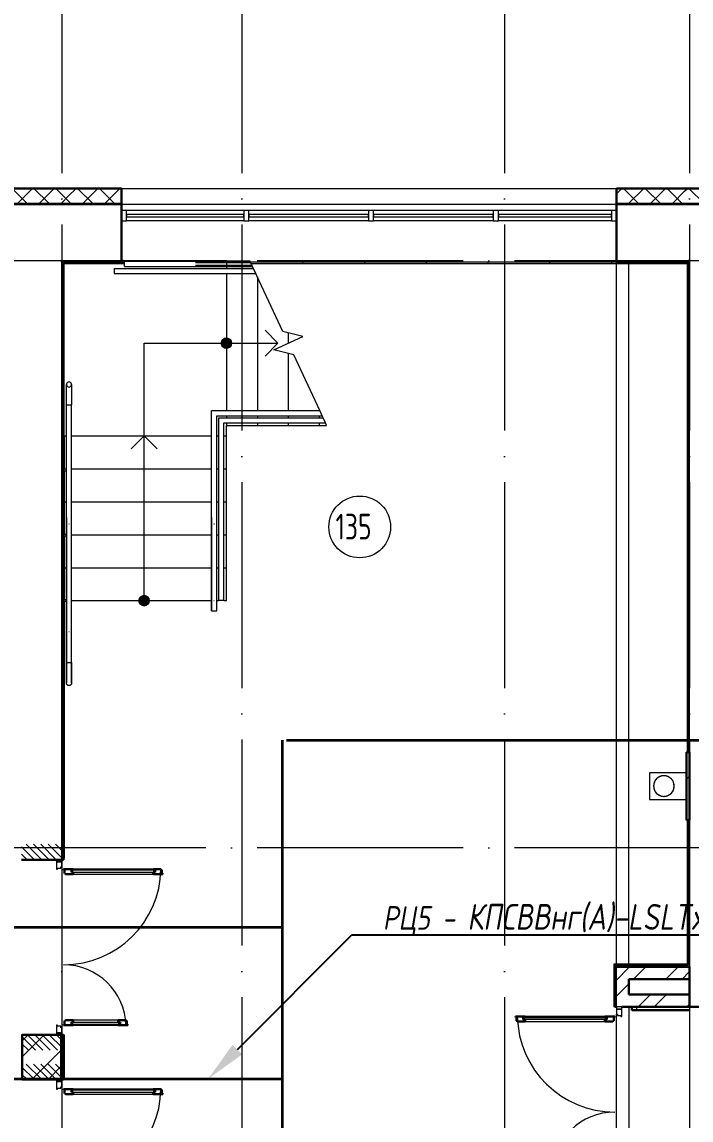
# Model space of a CAD drawing. Header units: millimetres. Extents: x -586848 to 520591, y -385801 to 675781.
# Drawn here: x -21650 to -15148, y -113175 to -102514 of the extents above; entities that cross this region are included whole.
import ezdxf
from ezdxf import colors
from ezdxf.entities.mleader import LeaderData, LeaderLine
from ezdxf.math import Vec2, Vec3

# ---------------------------------------------------------------- set-up
doc = ezdxf.new("R2010")
doc.units = ezdxf.units.MM
for name, pattern in [('ADSK_Линия сетки', [25, 20, -2.5, 0, -2.5]), ('ADSK_Сверху', [450, 300, -150]), ('ADSK_Штриховая_ш2 п1_5', [4.5, 3, -1.5]), ('Сверху', [3.96875, 2.38125, -1.5875])]:
    doc.linetypes.add(name, pattern=pattern)
for name, color, linetype, lineweight in [('E-Безопасность-G', 153, 'Continuous', 35), ('RC-Выноски', 7, 'Continuous', 0), ('Витраж', 7, 'Continuous', 9), ('Двери', 252, 'Continuous', 9), ('Лестницы', 252, 'Continuous', 9), ('Линии', 7, 'Continuous', 9), ('Марки помещений', 252, 'Continuous', 20), ('Ограждение', 252, 'Continuous', 9), ('Оси', 252, 'Continuous', 9), ('Панели витража', 252, 'Continuous', 9), ('Перекрытие', 252, 'Continuous', 18), ('Сантехника', 252, 'Continuous', 9), ('Стены внутренние', 7, 'Continuous', 18), ('Стены наружные', 7, 'Continuous', 18), ('Стены штриховка', 7, 'Continuous', 9), ('Стрелки вверх', 7, 'Continuous', 18)]:
    doc.layers.add(name, color=color, linetype=linetype, lineweight=lineweight)
doc.layers.add('Двери открывание', color=7, linetype='Continuous', lineweight=9, true_color=0xc0c0c0)
doc.layers.add('Узлы', color=7, linetype='Continuous')
doc.styles.add('GOST Common_3', font='', dxfattribs={"height": 3.5})
doc.styles.add('RubezhCAD', font='', dxfattribs={"oblique": 10})
doc.styles.get('GOST Common_3').set_extended_font_data('GOST 2.304 type A')
doc.styles.get('RubezhCAD').set_extended_font_data('GOST type A')
pattern_1 = [(0, (-32119.8, 96), (0, 600), []), (90, (-32119.8, 96), (-600, 4e-14), [])]

# ---------------------------------------------------------------- blocks, each defined once
blk = doc.blocks.new('1 этаж')
at = {"layer": 'Двери', "lineweight": 18, "true_color": 0x636466}
h = blk.add_hatch(dxfattribs=at)
h.set_pattern_fill('FP_2', color=251, angle=-90, style=0, pattern_type=2)
h.set_pattern_definition([(315, (-34900.8, 20316.27), (35.3553, 35.3553), [])])
h.paths.add_polyline_path([(-34836, 19191), (-34706, 19191), (-34706, 19341), (-35096, 19341), (-35096, 19191)])
h.paths.add_polyline_path([(-35096, 21041), (-34706, 21041), (-34706, 21191), (-35096, 21191)])
h = blk.add_hatch(dxfattribs=at)
h.set_pattern_fill('FP_2', color=251, angle=-90, style=0, pattern_type=2)
h.set_pattern_definition([(315, (-34900.8, 18181.27), (35.3553, 35.3553), [])])
h.paths.add_polyline_path([(-34706, 17056), (-34706, 17206), (-35096, 17206), (-35096, 17056)])
h.paths.add_polyline_path([(-35096, 18906), (-34706, 18906), (-34706, 19056), (-35096, 19056)])
at = {"layer": 'Ограждение', "true_color": 0x636466}
h = blk.add_hatch(dxfattribs=at)
h.set_pattern_fill('FP_25', color=251, style=0, pattern_type=2)
h.set_pattern_definition(pattern_1)
h.paths.add_polyline_path([(-28631, 26831), (-28621, 26841), (-32872, 26841), (-32867, 26831), (-29316, 26831)])
h = blk.add_hatch(dxfattribs=at)
h.set_pattern_fill('FP_25', color=251, style=0, pattern_type=2)
h.set_pattern_definition(pattern_1)
h.paths.add_polyline_path([(-28621, 22086), (-28621, 26841), (-28631, 26831), (-28631, 22086)])
h = blk.add_hatch(dxfattribs=at)
h.set_pattern_fill('FP_25', color=251, style=0, pattern_type=2)
h.set_pattern_definition(pattern_1)
h.paths.add_polyline_path([(-34691, 21056), (-34681, 21056), (-34681, 23237), (-34691, 23237), (-34691, 21328)])
h = blk.add_hatch(dxfattribs=at)
h.set_pattern_fill('FP_26', color=251, style=0, pattern_type=2)
h.set_pattern_definition(pattern_1)
h.paths.add_polyline_path([(-28621, 20016), (-28621, 21426), (-28631, 21426), (-28631, 20026)])
h = blk.add_hatch(dxfattribs=at)
h.set_pattern_fill('FP_26', color=251, style=0, pattern_type=2)
h.set_pattern_definition(pattern_1)
h.paths.add_polyline_path([(-28621, 20016), (-28631, 20026), (-29341, 20026), (-29331, 20016), (-29315, 20016)])
h = blk.add_hatch(dxfattribs=at)
h.set_pattern_fill('FP_25', color=251, style=0, pattern_type=2)
h.set_pattern_definition(pattern_1)
h.paths.add_polyline_path([(-29331, 19611), (-29331, 20016), (-29341, 20026), (-29341, 19611)])
h = blk.add_hatch(dxfattribs=at)
h.set_pattern_fill('FP_31', color=251, style=0, pattern_type=2)
h.set_pattern_definition([(0, (-32119.8, -204), (0, 600), []), (90, (-32119.8, -204), (-600, 4e-14), [])])
h.paths.add_polyline_path([(-34681, 18906), (-34681, 19341), (-34691, 19341), (-34691, 18906)])
at = {"layer": 'Стрелки вверх', "true_color": 0x636466}
for points in [[(-33099, 26007), (-33073, 26018), (-33058, 26042), (-33058, 26070), (-33073, 26094), (-33099, 26106), (-33127, 26102), (-33148, 26083), (-33156, 26056), (-33148, 26029), (-33127, 26011)], [(-33906, 23506), (-33879, 23514), (-33860, 23535), (-33856, 23563), (-33868, 23589), (-33892, 23604), (-33920, 23604), (-33944, 23589), (-33955, 23563), (-33951, 23535), (-33933, 23514)]]:
    blk.add_hatch(color=251, dxfattribs=at).paths.add_polyline_path(points)
h = blk.add_hatch(color=251, dxfattribs=at)
edge = h.paths.add_edge_path()
edge.add_arc((-33106, 26056), 50, 0, 360)
h = blk.add_hatch(color=251, dxfattribs=at)
edge = h.paths.add_edge_path()
edge.add_arc((-33906, 23556), 50, 0, 360)
at = {"layer": 'Витраж', "color": 251, "lineweight": 18, "true_color": 0x636466}
for p, q in [((-34076, 27344), (-34126, 27344)), ((-34126, 27344), (-34126, 27244)), ((-34076, 27244), (-34076, 27344)), ((-34126, 27244), (-34076, 27244))]:
    blk.add_line(p, q, dxfattribs=at)
at = {"layer": 'Витраж', "color": 251, "true_color": 0x636466}
for p, q in [((-32938, 27344), (-34076, 27344)), ((-31726, 27344), (-32888, 27344)), ((-30513, 27344), (-31676, 27344)), ((-29366, 27344), (-30463, 27344)), ((-32938, 27244), (-34076, 27244)), ((-31726, 27244), (-32888, 27244)), ((-30513, 27244), (-31676, 27244)), ((-29366, 27244), (-30463, 27244))]:
    blk.add_line(p, q, dxfattribs=at)
at = {"layer": 'Витраж', "color": 251, "lineweight": 18, "true_color": 0x636466, "extrusion": (0, 0, -1)}
for p, q in [((-32888, 27344), (-32938, 27344)), ((-32938, 27344), (-32938, 27244)), ((-32888, 27244), (-32888, 27344)), ((-31676, 27344), (-31726, 27344)), ((-31726, 27344), (-31726, 27244)), ((-31676, 27244), (-31676, 27344)), ((-30463, 27344), (-30513, 27344)), ((-30513, 27344), (-30513, 27244)), ((-30463, 27244), (-30463, 27344)), ((-29316, 27344), (-29366, 27344)), ((-29366, 27344), (-29366, 27244)), ((-29316, 27244), (-29316, 27344)), ((-32938, 27244), (-32888, 27244)), ((-31726, 27244), (-31676, 27244)), ((-30513, 27244), (-30463, 27244)), ((-29366, 27244), (-29316, 27244))]:
    blk.add_line(p, q, dxfattribs=at)
at = {"layer": 'Двери', "color": 251, "linetype": 'ADSK_Штриховая_ш2 п1_5', "true_color": 0x636466}
for p, q in [((-34706, 21041), (-34706, 21191)), ((-35096, 21041), (-34706, 21041)), ((-34706, 19341), (-35096, 19341)), ((-34706, 19191), (-34706, 19341)), ((-34706, 18906), (-34706, 19056)), ((-35096, 18906), (-34706, 18906))]:
    blk.add_line(p, q, dxfattribs=at)
at = {"layer": 'Двери', "color": 251, "true_color": 0x636466}
for p, q in [((-34706, 21041), (-34756, 21041)), ((-34756, 21041), (-34756, 21021)), ((-34756, 21021), (-34706, 21021)), ((-34706, 21021), (-34756, 21021)), ((-34756, 21021), (-34756, 20949)), ((-34706, 21021), (-34706, 21041)), ((-34706, 20972), (-34706, 21021)), ((-34756, 20949), (-34748, 20949)), ((-34748, 20949), (-34748, 20958)), ((-34748, 20958), (-34714, 20958)), ((-34714, 20958), (-34714, 20972)), ((-34714, 20972), (-34706, 20972)), ((-34612, 20940), (-34612, 20919)), ((-33800, 20940), (-34612, 20940)), ((-34612, 20919), (-33800, 20919)), ((-33818, 20949), (-34594, 20949)), ((-34594, 20899), (-33818, 20899)), ((-33800, 20919), (-33800, 20940)), ((-30222, 19510), (-29410, 19510)), ((-30222, 19489), (-30222, 19510)), ((-29428, 19519), (-30204, 19519)), ((-29410, 19510), (-29410, 19489)), ((-29266, 19611), (-29316, 19611)), ((-29316, 19611), (-29316, 19591)), ((-29316, 19591), (-29266, 19591)), ((-29266, 19591), (-29316, 19591)), ((-29316, 19591), (-29316, 19542)), ((-29316, 19542), (-29308, 19542)), ((-29308, 19542), (-29308, 19528)), ((-29308, 19528), (-29274, 19528)), ((-29274, 19528), (-29274, 19519)), ((-29274, 19519), (-29266, 19519)), ((-29266, 19591), (-29266, 19611)), ((-29266, 19519), (-29266, 19591)), ((-34748, 19433), (-34756, 19433)), ((-34756, 19433), (-34756, 19361)), ((-34748, 19424), (-34748, 19433)), ((-34714, 19424), (-34748, 19424)), ((-34714, 19410), (-34714, 19424)), ((-34706, 19410), (-34714, 19410)), ((-34706, 19361), (-34706, 19410)), ((-34612, 19463), (-34140, 19463)), ((-34612, 19442), (-34612, 19463)), ((-34140, 19442), (-34612, 19442)), ((-34158, 19483), (-34594, 19483)), ((-34594, 19433), (-34158, 19433)), ((-34140, 19463), (-34140, 19442)), ((-29410, 19489), (-30222, 19489)), ((-30204, 19469), (-29428, 19469)), ((-34706, 19361), (-34756, 19361)), ((-34756, 19361), (-34756, 19341)), ((-34756, 19361), (-34706, 19361)), ((-34756, 19341), (-34706, 19341)), ((-34706, 19341), (-34706, 19361)), ((-34706, 18906), (-34756, 18906)), ((-34756, 18906), (-34756, 18886)), ((-34756, 18886), (-34706, 18886)), ((-34706, 18886), (-34756, 18886)), ((-34756, 18886), (-34756, 18814)), ((-34706, 18886), (-34706, 18906)), ((-34706, 18837), (-34706, 18886)), ((-34756, 18814), (-34748, 18814)), ((-34748, 18814), (-34748, 18823)), ((-34748, 18823), (-34714, 18823)), ((-34714, 18823), (-34714, 18837)), ((-34714, 18837), (-34706, 18837)), ((-34612, 18805), (-34612, 18784)), ((-33800, 18805), (-34612, 18805)), ((-34612, 18784), (-33800, 18784)), ((-33818, 18814), (-34594, 18814)), ((-34594, 18764), (-33818, 18764)), ((-33800, 18784), (-33800, 18805))]:
    blk.add_line(p, q, dxfattribs=at)
at = {"layer": 'Двери', "color": 251, "lineweight": 30, "true_color": 0x636466}
for p, q in [((-34594, 20949), (-34688, 20949)), ((-34688, 20949), (-34688, 20941)), ((-34688, 20941), (-34679, 20941)), ((-34679, 20941), (-34679, 20907)), ((-34679, 20907), (-34670, 20907)), ((-34670, 20907), (-34670, 20899)), ((-34670, 20899), (-34594, 20899)), ((-34612, 20940), (-34594, 20940)), ((-34612, 20919), (-34612, 20940)), ((-34594, 20919), (-34612, 20919)), ((-34594, 20940), (-34594, 20949)), ((-34594, 20899), (-34594, 20919)), ((-33742, 20949), (-33818, 20949)), ((-33818, 20940), (-33818, 20949)), ((-33800, 20940), (-33818, 20940)), ((-33818, 20919), (-33800, 20919)), ((-33818, 20899), (-33818, 20919)), ((-33818, 20899), (-33724, 20899)), ((-33800, 20919), (-33800, 20940)), ((-33742, 20941), (-33742, 20949)), ((-33733, 20941), (-33742, 20941)), ((-33733, 20907), (-33733, 20941)), ((-33724, 20907), (-33733, 20907)), ((-33724, 20899), (-33724, 20907)), ((-30204, 19519), (-30298, 19519)), ((-30298, 19519), (-30298, 19511)), ((-30298, 19511), (-30289, 19511)), ((-30289, 19511), (-30289, 19477)), ((-30222, 19510), (-30204, 19510)), ((-30222, 19489), (-30222, 19510)), ((-30204, 19510), (-30204, 19519)), ((-29334, 19519), (-29428, 19519)), ((-29428, 19510), (-29428, 19519)), ((-29410, 19510), (-29428, 19510)), ((-29410, 19489), (-29410, 19510)), ((-29343, 19477), (-29343, 19511)), ((-29343, 19511), (-29334, 19511)), ((-29334, 19511), (-29334, 19519)), ((-34679, 19441), (-34688, 19441)), ((-34688, 19441), (-34688, 19433)), ((-34688, 19433), (-34594, 19433)), ((-34679, 19475), (-34679, 19441)), ((-34670, 19475), (-34679, 19475)), ((-34594, 19483), (-34670, 19483)), ((-34670, 19483), (-34670, 19475)), ((-34594, 19463), (-34612, 19463)), ((-34612, 19463), (-34612, 19442)), ((-34612, 19442), (-34594, 19442)), ((-34594, 19483), (-34594, 19463)), ((-34594, 19442), (-34594, 19433)), ((-34082, 19483), (-34158, 19483)), ((-34158, 19483), (-34158, 19463)), ((-34158, 19463), (-34140, 19463)), ((-34158, 19442), (-34158, 19433)), ((-34140, 19442), (-34158, 19442)), ((-34158, 19433), (-34064, 19433)), ((-34140, 19463), (-34140, 19442)), ((-34082, 19475), (-34082, 19483)), ((-34073, 19475), (-34082, 19475)), ((-34073, 19441), (-34073, 19475)), ((-34064, 19441), (-34073, 19441)), ((-34064, 19433), (-34064, 19441)), ((-30289, 19477), (-30280, 19477)), ((-30280, 19477), (-30280, 19469)), ((-30280, 19469), (-30204, 19469)), ((-30204, 19489), (-30222, 19489)), ((-30204, 19469), (-30204, 19489)), ((-29428, 19489), (-29410, 19489)), ((-29428, 19469), (-29428, 19489)), ((-29428, 19469), (-29352, 19469)), ((-29352, 19469), (-29352, 19477)), ((-29352, 19477), (-29343, 19477)), ((-34594, 18814), (-34688, 18814)), ((-34688, 18814), (-34688, 18806)), ((-34688, 18806), (-34679, 18806)), ((-34679, 18806), (-34679, 18772)), ((-34679, 18772), (-34670, 18772)), ((-34670, 18772), (-34670, 18764)), ((-34670, 18764), (-34594, 18764)), ((-34612, 18805), (-34594, 18805)), ((-34612, 18784), (-34612, 18805)), ((-34594, 18784), (-34612, 18784)), ((-34594, 18805), (-34594, 18814)), ((-34594, 18764), (-34594, 18784)), ((-33742, 18814), (-33818, 18814)), ((-33818, 18805), (-33818, 18814)), ((-33800, 18805), (-33818, 18805)), ((-33818, 18784), (-33800, 18784)), ((-33818, 18764), (-33818, 18784)), ((-33818, 18764), (-33724, 18764)), ((-33800, 18784), (-33800, 18805)), ((-33742, 18806), (-33742, 18814)), ((-33733, 18806), (-33742, 18806)), ((-33733, 18772), (-33733, 18806)), ((-33724, 18772), (-33733, 18772)), ((-33724, 18764), (-33724, 18772))]:
    blk.add_line(p, q, dxfattribs=at)
at = {"layer": 'Двери открывание', "color": 251, "true_color": 0x636466}
for centre, radius, start, end in [((-34688, 20967), 946, 270, 358.9097), ((-34688, 19415), 606, 1.7021, 90), ((-29334, 19537), 946, 181.0903, 270), ((-34688, 18832), 946, 270, 358.9097), ((-29334, 17985), 606, 90, 178.2979)]:
    blk.add_arc(centre, radius, start, end, dxfattribs=at)
at = {"layer": 'Лестницы', "color": 251, "true_color": 0x636466}
for p, q in [((-33106, 26856), (-34106, 26856)), ((-33106, 26856), (-33106, 26781)), ((-33106, 26856), (-32879, 26856)), ((-33106, 26856), (-33106, 26781)), ((-32559, 26170), (-32879, 26856)), ((-33106, 26731), (-33106, 25401)), ((-33106, 26731), (-33106, 25401)), ((-32806, 26700), (-32806, 25401)), ((-32806, 26700), (-32806, 25401)), ((-32647, 25990), (-32364, 26122)), ((-32364, 26122), (-32559, 26170)), ((-32506, 26157), (-32506, 26056)), ((-32506, 26157), (-32506, 26056)), ((-32453, 25943), (-32647, 25990)), ((-32506, 25956), (-32506, 25401)), ((-32506, 25956), (-32506, 25401)), ((-32200, 25401), (-32453, 25943)), ((-32206, 25413), (-32206, 25401)), ((-32206, 25413), (-32206, 25401)), ((-33106, 25351), (-33106, 25331)), ((-33106, 25351), (-33106, 25331)), ((-33106, 25281), (-33106, 25256)), ((-33106, 25281), (-33106, 25256)), ((-32806, 25351), (-32806, 25331)), ((-32806, 25351), (-32806, 25331)), ((-32806, 25281), (-32806, 25256)), ((-32806, 25281), (-32806, 25256)), ((-32506, 25351), (-32506, 25331)), ((-32506, 25351), (-32506, 25331)), ((-32506, 25281), (-32506, 25256)), ((-32506, 25281), (-32506, 25256)), ((-32206, 25351), (-32206, 25331)), ((-32206, 25351), (-32206, 25331)), ((-32206, 25281), (-32206, 25256)), ((-32206, 25281), (-32206, 25256)), ((-32168, 25331), (-32177, 25351)), ((-32133, 25256), (-32144, 25281)), ((-33106, 25156), (-33106, 25256)), ((-33106, 25256), (-32806, 25256)), ((-32806, 25256), (-32506, 25256)), ((-32506, 25256), (-32206, 25256)), ((-32206, 25256), (-32133, 25256)), ((-34691, 25156), (-34661, 25156)), ((-34611, 25156), (-33251, 25156)), ((-33201, 25156), (-33181, 25156)), ((-33131, 25156), (-33106, 25156)), ((-33106, 24836), (-33106, 25156)), ((-34681, 24836), (-34661, 24836)), ((-34681, 24836), (-34661, 24836)), ((-34611, 24836), (-33251, 24836)), ((-34611, 24836), (-33251, 24836)), ((-33201, 24836), (-33181, 24836)), ((-33201, 24836), (-33181, 24836)), ((-33131, 24836), (-33106, 24836)), ((-33131, 24836), (-33106, 24836)), ((-33106, 24516), (-33106, 24836)), ((-34681, 24516), (-34661, 24516)), ((-34681, 24516), (-34661, 24516)), ((-34611, 24516), (-33251, 24516)), ((-34611, 24516), (-33251, 24516)), ((-33201, 24516), (-33181, 24516)), ((-33201, 24516), (-33181, 24516)), ((-33131, 24516), (-33106, 24516)), ((-33131, 24516), (-33106, 24516)), ((-33106, 24196), (-33106, 24516)), ((-34611, 24196), (-33251, 24196)), ((-34611, 24196), (-33251, 24196)), ((-33201, 24196), (-33181, 24196)), ((-33201, 24196), (-33181, 24196)), ((-33131, 24196), (-33106, 24196)), ((-33131, 24196), (-33106, 24196)), ((-33106, 23876), (-33106, 24196)), ((-34681, 23876), (-34661, 23876)), ((-34681, 23876), (-34661, 23876)), ((-34611, 23876), (-33251, 23876)), ((-34611, 23876), (-33251, 23876)), ((-33201, 23876), (-33181, 23876)), ((-33201, 23876), (-33181, 23876)), ((-33131, 23876), (-33106, 23876)), ((-33131, 23876), (-33106, 23876)), ((-33106, 23556), (-33106, 23876)), ((-34611, 23556), (-33251, 23556)), ((-34611, 23556), (-33251, 23556)), ((-33201, 23556), (-33181, 23556)), ((-33201, 23556), (-33181, 23556)), ((-33131, 23556), (-33106, 23556)), ((-33131, 23556), (-33106, 23556))]:
    blk.add_line(p, q, dxfattribs=at)
at = {"layer": 'Линии', "color": 251, "linetype": 'ADSK_Сверху', "ltscale": 100, "true_color": 0x636466}
for p, q in [((-29316, 20001), (-29316, 26856)), ((-29196, 20001), (-29196, 26856))]:
    blk.add_line(p, q, dxfattribs=at)
at = {"layer": 'Марки помещений', "color": 251, "true_color": 0x636466}
blk.add_circle((-31811, 24272), 300, dxfattribs=at)
at = {"layer": 'Ограждение', "color": 251, "true_color": 0x636466}
for p, q in [((-34681, 26831), (-34106, 26831)), ((-34197, 26781), (-34197, 26731)), ((-34197, 26781), (-33406, 26781)), ((-34106, 26841), (-34106, 26831)), ((-34097, 26851), (-33406, 26851)), ((-34097, 26801), (-34097, 26851)), ((-34097, 26801), (-33406, 26801)), ((-33406, 26851), (-32877, 26851)), ((-33406, 26839), (-32871, 26839)), ((-33406, 26814), (-32859, 26814)), ((-33406, 26801), (-32853, 26801)), ((-33406, 26781), (-32844, 26781)), ((-32867, 26831), (-28631, 26831)), ((-32821, 26731), (-32844, 26781)), ((-28631, 26831), (-28621, 26841)), ((-28631, 26831), (-28631, 22086)), ((-34197, 26731), (-33406, 26731)), ((-33406, 26731), (-32821, 26731)), ((-34661, 25456), (-34611, 25456)), ((-34661, 24836), (-34661, 25456)), ((-34611, 24836), (-34611, 25456)), ((-33251, 25401), (-32200, 25401)), ((-33251, 24836), (-33251, 25401)), ((-32177, 25351), (-32200, 25401)), ((-33201, 25351), (-32177, 25351)), ((-33201, 24836), (-33201, 25351)), ((-33181, 25331), (-32168, 25331)), ((-33181, 24836), (-33181, 25331)), ((-33131, 25281), (-32144, 25281)), ((-33131, 24836), (-33131, 25281)), ((-32144, 25281), (-32168, 25331)), ((-32144, 25281), (-32168, 25331)), ((-34681, 24836), (-34681, 25156)), ((-34661, 24832), (-34691, 24832)), ((-34691, 24817), (-34661, 24817)), ((-34681, 24832), (-34681, 24836)), ((-34681, 24198), (-34681, 24818)), ((-34661, 23256), (-34661, 24836)), ((-34611, 23256), (-34611, 24836)), ((-33251, 23556), (-33251, 24836)), ((-33201, 23556), (-33201, 24836)), ((-33181, 23556), (-33181, 24836)), ((-33131, 23556), (-33131, 24836)), ((-34661, 24362), (-34661, 23262)), ((-34611, 23262), (-34611, 24362)), ((-33251, 24362), (-33251, 23562)), ((-33201, 23562), (-33201, 24362)), ((-34661, 24199), (-34691, 24199)), ((-34691, 24184), (-34661, 24184)), ((-34681, 23565), (-34681, 24184)), ((-34661, 23565), (-34691, 23565)), ((-34691, 23550), (-34661, 23550)), ((-34681, 23236), (-34681, 23550)), ((-33251, 23557), (-33251, 23456)), ((-33251, 23456), (-33251, 23556)), ((-33251, 23456), (-33201, 23456)), ((-33228, 23456), (-33223, 23456)), ((-33201, 23456), (-33201, 23557)), ((-33201, 23456), (-33201, 23556)), ((-33131, 23556), (-33181, 23556)), ((-34661, 23257), (-34661, 22956)), ((-34661, 22956), (-34661, 23256)), ((-34611, 22956), (-34611, 23257)), ((-34611, 22956), (-34611, 23256)), ((-34681, 23236), (-34691, 23236)), ((-34681, 21056), (-34681, 23237)), ((-34661, 22956), (-34611, 22956)), ((-34638, 22956), (-34633, 22956)), ((-34636, 22956), (-34638, 22956)), ((-34633, 22956), (-34636, 22956)), ((-28631, 21426), (-28631, 20026)), ((-34681, 21056), (-34691, 21056)), ((-28631, 20026), (-29341, 20026)), ((-29341, 20026), (-29331, 20016)), ((-29341, 20026), (-29341, 19611)), ((-28631, 20026), (-28621, 20016)), ((-29331, 19611), (-29341, 19611)), ((-34691, 19341), (-34681, 19341)), ((-34681, 18906), (-34681, 19341)), ((-34681, 18906), (-34691, 18906))]:
    blk.add_line(p, q, dxfattribs=at)
at = {"layer": 'Ограждение', "color": 251, "true_color": 0x636466, "flags": 128}
for points in [[(-34661, 25456), (-34661, 25464), (-34661, 25472), (-34661, 25480), (-34661, 25488), (-34661, 25496), (-34661, 25504), (-34661, 25512), (-34661, 25519), (-34661, 25527), (-34661, 25534), (-34661, 25541), (-34661, 25549), (-34661, 25556), (-34661, 25563), (-34661, 25569), (-34661, 25576), (-34661, 25582), (-34661, 25588), (-34661, 25594), (-34661, 25600), (-34661, 25605), (-34661, 25610), (-34661, 25615), (-34661, 25620), (-34661, 25625), (-34661, 25629), (-34661, 25633), (-34661, 25636), (-34661, 25640), (-34661, 25643), (-34661, 25645), (-34661, 25648), (-34661, 25650), (-34661, 25652), (-34661, 25653), (-34661, 25655), (-34661, 25655)], [(-34636, 25680), (-34644, 25678), (-34652, 25674), (-34657, 25667), (-34660, 25659), (-34660, 25650), (-34657, 25642), (-34652, 25635), (-34644, 25631), (-34636, 25629)], [(-34636, 25629), (-34627, 25631), (-34620, 25635), (-34614, 25642), (-34611, 25650), (-34611, 25659), (-34614, 25667), (-34620, 25674), (-34627, 25678), (-34636, 25680)], [(-34611, 25655), (-34611, 25654), (-34611, 25652), (-34611, 25650), (-34611, 25648), (-34611, 25646), (-34611, 25643), (-34611, 25640), (-34611, 25637), (-34611, 25633), (-34611, 25629), (-34611, 25625), (-34611, 25621), (-34611, 25616), (-34611, 25611), (-34611, 25606), (-34611, 25600), (-34611, 25595), (-34611, 25589), (-34611, 25583), (-34611, 25577), (-34611, 25570), (-34611, 25563), (-34611, 25557), (-34611, 25550), (-34611, 25542), (-34611, 25535), (-34611, 25528), (-34611, 25520), (-34611, 25513), (-34611, 25505), (-34611, 25497), (-34611, 25489), (-34611, 25481), (-34611, 25473), (-34611, 25465), (-34611, 25457), (-34611, 25456)], [(-34639, 24303), (-34636, 24303), (-34633, 24303)], [(-33229, 24303), (-33226, 24303), (-33223, 24303)], [(-34661, 22956), (-34661, 22948), (-34661, 22940), (-34661, 22932), (-34661, 22924), (-34661, 22917), (-34661, 22909), (-34661, 22901), (-34661, 22893), (-34661, 22886), (-34661, 22878), (-34661, 22871), (-34661, 22864), (-34661, 22857), (-34661, 22850), (-34661, 22843), (-34661, 22837), (-34661, 22831), (-34661, 22824), (-34661, 22818), (-34661, 22813), (-34661, 22807), (-34661, 22802), (-34661, 22797), (-34661, 22792), (-34661, 22788), (-34661, 22784), (-34661, 22780), (-34661, 22776), (-34661, 22773), (-34661, 22770), (-34661, 22767), (-34661, 22765), (-34661, 22763), (-34661, 22761), (-34661, 22759), (-34661, 22758), (-34661, 22757), (-34661, 22757), (-34661, 22756), (-34661, 22756)], [(-34661, 22756), (-34661, 22756), (-34661, 22757), (-34661, 22758), (-34661, 22759), (-34661, 22760), (-34661, 22762), (-34661, 22764), (-34661, 22766), (-34661, 22769), (-34661, 22772), (-34661, 22775), (-34661, 22779), (-34661, 22783), (-34661, 22787), (-34661, 22791), (-34661, 22796), (-34661, 22801), (-34661, 22806), (-34661, 22811), (-34661, 22817), (-34661, 22823), (-34661, 22829), (-34661, 22835), (-34661, 22842), (-34661, 22848), (-34661, 22855), (-34661, 22862), (-34661, 22869), (-34661, 22876), (-34661, 22884), (-34661, 22891), (-34661, 22899), (-34661, 22907), (-34661, 22914), (-34661, 22922), (-34661, 22930), (-34661, 22938), (-34661, 22946), (-34661, 22954), (-34661, 22956)], [(-34611, 22956), (-34611, 22948), (-34611, 22940), (-34611, 22932), (-34611, 22924), (-34611, 22917), (-34611, 22909), (-34611, 22901), (-34611, 22893), (-34611, 22886), (-34611, 22878), (-34611, 22871), (-34611, 22864), (-34611, 22857), (-34611, 22850), (-34611, 22843), (-34611, 22837), (-34611, 22831), (-34611, 22824), (-34611, 22818), (-34611, 22813), (-34611, 22807), (-34611, 22802), (-34611, 22797), (-34611, 22792), (-34611, 22788), (-34611, 22784), (-34611, 22780), (-34611, 22776), (-34611, 22773), (-34611, 22770), (-34611, 22767), (-34611, 22765), (-34611, 22763), (-34611, 22761), (-34611, 22759), (-34611, 22758), (-34611, 22757), (-34611, 22757), (-34611, 22756), (-34611, 22756)], [(-34611, 22756), (-34611, 22756), (-34611, 22757), (-34611, 22758), (-34611, 22759), (-34611, 22760), (-34611, 22762), (-34611, 22764), (-34611, 22766), (-34611, 22769), (-34611, 22772), (-34611, 22775), (-34611, 22779), (-34611, 22783), (-34611, 22787), (-34611, 22791), (-34611, 22796), (-34611, 22801), (-34611, 22806), (-34611, 22811), (-34611, 22817), (-34611, 22823), (-34611, 22829), (-34611, 22835), (-34611, 22842), (-34611, 22848), (-34611, 22855), (-34611, 22862), (-34611, 22869), (-34611, 22876), (-34611, 22884), (-34611, 22891), (-34611, 22899), (-34611, 22907), (-34611, 22914), (-34611, 22922), (-34611, 22930), (-34611, 22938), (-34611, 22946), (-34611, 22954), (-34611, 22956)], [(-34636, 22731), (-34637, 22731), (-34638, 22731), (-34639, 22731), (-34640, 22732), (-34641, 22732), (-34642, 22732), (-34643, 22732), (-34644, 22733), (-34645, 22733), (-34646, 22733), (-34646, 22734), (-34647, 22734), (-34648, 22735), (-34649, 22735), (-34650, 22736), (-34651, 22736), (-34652, 22737), (-34652, 22737), (-34653, 22738), (-34654, 22739), (-34654, 22740), (-34655, 22740), (-34656, 22741), (-34656, 22742), (-34657, 22743), (-34657, 22744), (-34658, 22744), (-34658, 22745), (-34659, 22746), (-34659, 22747), (-34659, 22748), (-34660, 22749), (-34660, 22750), (-34660, 22751), (-34660, 22752), (-34661, 22753), (-34661, 22754), (-34661, 22755), (-34661, 22756), (-34661, 22756)], [(-34611, 22756), (-34611, 22755), (-34611, 22754), (-34611, 22753), (-34611, 22752), (-34611, 22751), (-34612, 22750), (-34612, 22749), (-34612, 22748), (-34612, 22747), (-34613, 22747), (-34613, 22746), (-34614, 22745), (-34614, 22744), (-34615, 22743), (-34615, 22742), (-34616, 22741), (-34616, 22741), (-34617, 22740), (-34618, 22739), (-34618, 22738), (-34619, 22738), (-34620, 22737), (-34621, 22736), (-34621, 22736), (-34622, 22735), (-34623, 22735), (-34624, 22734), (-34625, 22734), (-34626, 22733), (-34627, 22733), (-34628, 22733), (-34629, 22732), (-34630, 22732), (-34631, 22732), (-34632, 22732), (-34633, 22731), (-34634, 22731), (-34635, 22731), (-34636, 22731), (-34636, 22731)]]:
    blk.add_lwpolyline(points, dxfattribs=at)
at = {"layer": 'Ограждение', "color": 251, "true_color": 0x636466}
for points in [[(-33228, 23556), (-33227, 23556), (-33226, 23556), (-33224, 23556), (-33224, 23556)], [(-34638, 23256), (-34637, 23256), (-34636, 23256), (-34634, 23256), (-34634, 23256)]]:
    blk.add_open_spline(points, degree=3, dxfattribs=at)
at = {"layer": 'Оси', "color": 251, "linetype": 'ADSK_Линия сетки', "ltscale": 100, "true_color": 0x636466}
for p, q in [((-34706, 32207), (-34706, -33770)), ((-32956, 32207), (-32956, -33770)), ((-30406, 32207), (-30406, -33770)), ((-28606, 32207), (-28606, -33770)), ((-806, 26856), (-72528, 26856)), ((-806, 21156), (-72528, 21156))]:
    blk.add_line(p, q, dxfattribs=at)
at = {"layer": 'Панели витража', "color": 251, "lineweight": 18, "true_color": 0x636466}
for p, q in [((-32938, 27306), (-34076, 27306)), ((-34076, 27306), (-34076, 27281)), ((-32938, 27281), (-32938, 27306)), ((-31726, 27306), (-32888, 27306)), ((-32888, 27306), (-32888, 27281)), ((-31726, 27281), (-31726, 27306)), ((-30513, 27306), (-31676, 27306)), ((-31676, 27306), (-31676, 27281)), ((-30513, 27281), (-30513, 27306)), ((-29366, 27306), (-30463, 27306)), ((-30463, 27306), (-30463, 27281)), ((-29366, 27281), (-29366, 27306)), ((-34076, 27281), (-32938, 27281)), ((-32888, 27281), (-31726, 27281)), ((-31676, 27281), (-30513, 27281)), ((-30463, 27281), (-29366, 27281))]:
    blk.add_line(p, q, dxfattribs=at)
at = {"layer": 'Перекрытие', "color": 251, "ltscale": 100, "true_color": 0x636466}
for p, q in [((-33106, 26856), (-34106, 26856)), ((-33106, 25156), (-33106, 25256)), ((-34691, 25156), (-34661, 25156)), ((-34611, 25156), (-33251, 25156)), ((-33201, 25156), (-33181, 25156)), ((-33131, 25156), (-33106, 25156))]:
    blk.add_line(p, q, dxfattribs=at)
at = {"layer": 'Сантехника', "color": 251, "true_color": 0x636466}
for p, q in [((-28636, 21886), (-28996, 21886)), ((-28996, 21886), (-28996, 21626)), ((-28996, 21626), (-28636, 21626))]:
    blk.add_line(p, q, dxfattribs=at)
at = {"layer": 'Сантехника', "color": 251, "true_color": 0x636466, "flags": 128}
for points in [[(-28756, 21756), (-28756, 21760), (-28756, 21764), (-28757, 21768), (-28757, 21772), (-28758, 21776), (-28759, 21780), (-28760, 21784), (-28761, 21788), (-28762, 21791), (-28764, 21795), (-28765, 21799), (-28767, 21802), (-28769, 21806), (-28771, 21809), (-28773, 21813), (-28776, 21816), (-28778, 21819), (-28781, 21822), (-28783, 21825), (-28786, 21828), (-28789, 21831), (-28792, 21833), (-28795, 21836), (-28798, 21838), (-28802, 21840), (-28805, 21843), (-28809, 21844), (-28812, 21846), (-28816, 21848), (-28820, 21849), (-28823, 21851), (-28827, 21852), (-28831, 21853), (-28835, 21854), (-28839, 21855), (-28843, 21855), (-28847, 21856), (-28851, 21856), (-28855, 21856), (-28859, 21856), (-28863, 21856), (-28867, 21856), (-28871, 21855), (-28875, 21854), (-28879, 21854), (-28882, 21853), (-28886, 21852), (-28890, 21850), (-28894, 21849), (-28897, 21847), (-28901, 21845), (-28905, 21844), (-28908, 21842), (-28911, 21839), (-28915, 21837), (-28918, 21835), (-28921, 21832), (-28924, 21829), (-28927, 21827), (-28930, 21824), (-28932, 21821), (-28935, 21818), (-28937, 21815), (-28939, 21811), (-28941, 21808), (-28943, 21804), (-28945, 21801), (-28947, 21797), (-28949, 21794), (-28950, 21790), (-28951, 21786), (-28952, 21782), (-28953, 21778), (-28954, 21774), (-28955, 21770), (-28955, 21766), (-28956, 21762), (-28956, 21758), (-28956, 21756)], [(-28956, 21756), (-28956, 21752), (-28955, 21748), (-28955, 21744), (-28955, 21740), (-28954, 21736), (-28953, 21732), (-28952, 21729), (-28951, 21725), (-28949, 21721), (-28948, 21717), (-28946, 21714), (-28945, 21710), (-28943, 21707), (-28941, 21703), (-28938, 21700), (-28936, 21697), (-28934, 21693), (-28931, 21690), (-28928, 21687), (-28925, 21685), (-28923, 21682), (-28920, 21679), (-28916, 21677), (-28913, 21674), (-28910, 21672), (-28906, 21670), (-28903, 21668), (-28899, 21666), (-28896, 21665), (-28892, 21663), (-28888, 21662), (-28884, 21660), (-28881, 21659), (-28877, 21658), (-28873, 21658), (-28869, 21657), (-28865, 21657), (-28861, 21656), (-28857, 21656), (-28853, 21656), (-28849, 21657), (-28845, 21657), (-28841, 21657), (-28837, 21658), (-28833, 21659), (-28829, 21660), (-28825, 21661), (-28822, 21662), (-28818, 21664), (-28814, 21665), (-28811, 21667), (-28807, 21669), (-28804, 21671), (-28800, 21673), (-28797, 21675), (-28794, 21678), (-28791, 21680), (-28788, 21683), (-28785, 21686), (-28782, 21689), (-28779, 21692), (-28777, 21695), (-28775, 21698), (-28772, 21701), (-28770, 21705), (-28768, 21708), (-28766, 21712), (-28765, 21715), (-28763, 21719), (-28762, 21723), (-28760, 21727), (-28759, 21730), (-28758, 21734), (-28757, 21738), (-28757, 21742), (-28756, 21746), (-28756, 21750), (-28756, 21754), (-28756, 21756)]]:
    blk.add_lwpolyline(points, dxfattribs=at)
at = {"layer": 'Сантехника', "color": 251, "true_color": 0x636466}
for start, end in [(0, 180), (180, 0)]:
    blk.add_arc((-28856, 21756), 100, start, end, dxfattribs=at)
at = {"layer": 'Стены внутренние', "color": 251, "lineweight": 30, "true_color": 0x636466}
for p, q in [((-34126, 27558), (-36366, 27558)), ((-34126, 27416), (-34126, 27558)), ((-29316, 27558), (-29316, 27416)), ((-26946, 27558), (-29316, 27558)), ((-34126, 27406), (-36366, 27406)), ((-34126, 26856), (-34126, 27406)), ((-28411, 27406), (-29316, 27406)), ((-29316, 27406), (-29316, 26856)), ((-28621, 26856), (-28606, 26856)), ((-28606, 22086), (-28606, 21426)), ((-35096, 21041), (-34706, 21041)), ((-28606, 19881), (-28606, 19731))]:
    blk.add_line(p, q, dxfattribs=at)
at = {"layer": 'Стены внутренние', "color": 251, "linetype": 'Continuous', "lineweight": 9, "true_color": 0x636466}
for p, q in [((-35045, 27416), (-35185, 27556)), ((-35134, 27416), (-34994, 27556)), ((-34833, 27416), (-34973, 27556)), ((-34922, 27416), (-34782, 27556)), ((-34887, 27556), (-34889, 27558)), ((-34641, 27436), (-34761, 27556)), ((-34641, 27486), (-34570, 27556)), ((-34409, 27416), (-34549, 27556)), ((-34498, 27416), (-34358, 27556)), ((-34196, 27416), (-34336, 27556)), ((-34286, 27416), (-34146, 27556)), ((-34158, 27558), (-34159, 27556)), ((-29316, 27507), (-29267, 27556)), ((-29105, 27416), (-29245, 27556)), ((-29195, 27416), (-29055, 27556)), ((-28893, 27416), (-29033, 27556)), ((-28983, 27416), (-28843, 27556)), ((-28681, 27416), (-28821, 27556)), ((-28770, 27416), (-28656, 27531)), ((-28656, 27531), (-28630, 27556)), ((-28469, 27416), (-28609, 27556)), ((-34710, 27416), (-34641, 27486)), ((-34621, 27416), (-34641, 27436))]:
    blk.add_line(p, q, dxfattribs=at)
at = {"layer": 'Стены внутренние', "color": 251, "true_color": 0x636466}
for p, q in [((-34126, 27558), (-29316, 27558)), ((-34126, 27406), (-29316, 27406)), ((-34706, 26856), (-34126, 26856)), ((-34706, 21041), (-34706, 26841)), ((-29316, 26856), (-28621, 26856)), ((-28606, 21426), (-28606, 20001)), ((-34706, 20972), (-34706, 19410)), ((-34706, 18837), (-34706, 17275))]:
    blk.add_line(p, q, dxfattribs=at)
at = {"layer": 'Стены наружные', "color": 251, "lineweight": 30, "true_color": 0x636466}
for p, q in [((-34126, 27406), (-34126, 27416)), ((-29316, 27416), (-29316, 27406)), ((-34706, 26856), (-34706, 26841)), ((-34691, 26841), (-34106, 26841)), ((-34691, 21041), (-34691, 26841)), ((-34106, 26856), (-34126, 26856)), ((-34106, 26841), (-34106, 26856)), ((-29316, 26856), (-29316, 26841)), ((-29316, 26841), (-28621, 26841)), ((-28606, 26856), (-28621, 26856)), ((-28621, 26841), (-28621, 22086)), ((-28636, 22086), (-28636, 21426)), ((-28621, 22086), (-28636, 22086)), ((-28636, 21426), (-28621, 21426)), ((-28621, 21426), (-28621, 20016)), ((-34706, 21041), (-34691, 21041)), ((-29331, 20016), (-29331, 19611)), ((-28621, 20016), (-29331, 20016)), ((-28606, 20001), (-29316, 20001)), ((-28606, 19881), (-28606, 20001)), ((-29196, 19731), (-29196, 19881)), ((-29196, 19881), (-28606, 19881)), ((-28606, 19731), (-29196, 19731)), ((-28606, 19611), (-28606, 19731)), ((-29331, 19611), (-29316, 19611)), ((-28606, 19611), (-29266, 19611)), ((-29166, 19611), (-29166, 19581)), ((-29166, 19581), (-28606, 19581)), ((-34711, 19341), (-35091, 19341)), ((-35091, 19341), (-35091, 18906)), ((-34711, 18906), (-34711, 19341)), ((-34706, 19341), (-34706, 18906)), ((-34691, 19341), (-34706, 19341)), ((-34691, 18906), (-34691, 19341)), ((-35091, 18906), (-34711, 18906)), ((-34706, 18906), (-34691, 18906))]:
    blk.add_line(p, q, dxfattribs=at)
at = {"layer": 'Стены наружные', "color": 251, "true_color": 0x636466}
for p, q in [((-34126, 26856), (-34706, 26856)), ((-34097, 26841), (-34106, 26841)), ((-33106, 26841), (-33406, 26841)), ((-29316, 26841), (-32872, 26841)), ((-28606, 22086), (-28606, 26856)), ((-29316, 17980), (-29316, 19542)), ((-29196, 19611), (-29196, 17911))]:
    blk.add_line(p, q, dxfattribs=at)
at = {"layer": 'Стены наружные', "color": 251, "linetype": 'Continuous', "lineweight": 9, "true_color": 0x636466}
for p, q in [((-34706, 26784), (-34691, 26799)), ((-34649, 26841), (-34634, 26856)), ((-34225, 26841), (-34210, 26856)), ((-29133, 26841), (-29118, 26856)), ((-28709, 26841), (-28694, 26856)), ((-28621, 26505), (-28606, 26520)), ((-34706, 26360), (-34691, 26375)), ((-28621, 26081), (-28606, 26096)), ((-34706, 25936), (-34691, 25951)), ((-28621, 25657), (-28606, 25672)), ((-34706, 25511), (-34691, 25526)), ((-28621, 25232), (-28606, 25247)), ((-34706, 25087), (-34691, 25102)), ((-28621, 24808), (-28606, 24823)), ((-34706, 24663), (-34691, 24678)), ((-28621, 24384), (-28606, 24399)), ((-34706, 24239), (-34691, 24254)), ((-28621, 23960), (-28606, 23975)), ((-34706, 23814), (-34691, 23829)), ((-28621, 23535), (-28606, 23550)), ((-34706, 23390), (-34691, 23405)), ((-28621, 23111), (-28606, 23126)), ((-34706, 22966), (-34691, 22981)), ((-28621, 22687), (-28606, 22702)), ((-34706, 22542), (-34691, 22557)), ((-28621, 22263), (-28606, 22278)), ((-34706, 22117), (-34691, 22132)), ((-28636, 21823), (-28606, 21853)), ((-34706, 21693), (-34691, 21708)), ((-28609, 21426), (-28606, 21429)), ((-28621, 21414), (-28609, 21426)), ((-34706, 21269), (-34691, 21284)), ((-28621, 20990), (-28606, 21005)), ((-28621, 20566), (-28606, 20581)), ((-28621, 20141), (-28606, 20156)), ((-29316, 19873), (-29196, 19993)), ((-29196, 19993), (-29187, 20001)), ((-29185, 20001), (-29170, 20016)), ((-29150, 19881), (-29030, 20001)), ((-28836, 19881), (-28716, 20001)), ((-28761, 20001), (-28746, 20016)), ((-28679, 19881), (-28606, 19954)), ((-29331, 19856), (-29316, 19871)), ((-29316, 19716), (-29196, 19836)), ((-29106, 19611), (-28986, 19731)), ((-28949, 19611), (-28829, 19731)), ((-28634, 19611), (-28606, 19640)), ((-29120, 19581), (-29120, 19611)), ((-35091, 19284), (-35033, 19341)), ((-35091, 19127), (-34876, 19341)), ((-34997, 18906), (-34711, 19192)), ((-34706, 19147), (-34691, 19162)), ((-34840, 18906), (-34711, 19035))]:
    blk.add_line(p, q, dxfattribs=at)
at = {"layer": 'Стены штриховка', "color": 251, "true_color": 0x636466}
for p, q in [((-34126, 27556), (-36364, 27556)), ((-34641, 27556), (-34641, 27558)), ((-29316, 27556), (-26948, 27556)), ((-28656, 27556), (-28656, 27558)), ((-36366, 27416), (-34126, 27416)), ((-29316, 27416), (-26946, 27416)), ((-28621, 26856), (-29316, 26856)), ((-28621, 22086), (-28606, 22086)), ((-28606, 21426), (-28621, 21426)), ((-29316, 19611), (-29316, 20001))]:
    blk.add_line(p, q, dxfattribs=at)
at = {"layer": 'Стрелки вверх', "color": 251, "true_color": 0x636466}
for p, q in [((-32606, 26056), (-32731, 26181)), ((-33906, 26056), (-33106, 26056)), ((-33906, 25156), (-33906, 26056)), ((-33148, 26083), (-33156, 26056)), ((-33156, 26056), (-33148, 26029)), ((-33127, 26102), (-33148, 26083)), ((-33148, 26029), (-33127, 26011)), ((-33099, 26106), (-33127, 26102)), ((-33106, 26056), (-32806, 26056)), ((-33073, 26094), (-33099, 26106)), ((-33099, 26007), (-33073, 26018)), ((-33058, 26070), (-33073, 26094)), ((-33073, 26018), (-33058, 26042)), ((-33058, 26042), (-33058, 26070)), ((-32806, 26056), (-32606, 26056)), ((-32606, 26056), (-32731, 25931)), ((-33127, 26011), (-33099, 26007)), ((-33906, 25156), (-34031, 25031)), ((-33906, 24836), (-33906, 25156)), ((-33906, 25156), (-33781, 25031)), ((-33906, 24516), (-33906, 24836)), ((-33906, 24196), (-33906, 24516)), ((-33906, 23876), (-33906, 24196)), ((-33906, 23556), (-33906, 23876)), ((-33944, 23589), (-33955, 23563)), ((-33955, 23563), (-33951, 23535)), ((-33920, 23604), (-33944, 23589)), ((-33892, 23604), (-33920, 23604)), ((-33868, 23589), (-33892, 23604)), ((-33856, 23563), (-33868, 23589)), ((-33860, 23535), (-33856, 23563)), ((-33951, 23535), (-33933, 23514)), ((-33933, 23514), (-33906, 23506)), ((-33906, 23506), (-33879, 23514)), ((-33879, 23514), (-33860, 23535))]:
    blk.add_line(p, q, dxfattribs=at)
for centre in [(-33106, 26056), (-33906, 23556)]:
    blk.add_circle(centre, 50, dxfattribs=at)
at = {"layer": 'Узлы', "color": 251, "lineweight": 30, "true_color": 0x636466}
blk.add_line((-28216, 19611), (-28606, 19611), dxfattribs=at)
at = {"layer": 'Узлы', "color": 251, "linetype": 'Сверху', "lineweight": 9, "true_color": 0x636466}
blk.add_line((-28606, 19611), (-28606, 17881), dxfattribs=at)
at = {"layer": 'Марки помещений', "color": 251, "true_color": 0x636466, "style": 'GOST Common_3', "width": 0.9}
blk.add_text('135', height=250, dxfattribs=at).set_placement((-32046, 24150))

msp = doc.modelspace()

# ---------------------------------------------------------------- linework, layer by layer
at = {"layer": 'E-Безопасность-G', "color": 1}
for p, q in [((-19118.4, -144962.5), (-19118.4, -109486)), ((-19079.4, -109486), (-13596.3, -109486)), ((-19118.4, -111304.6), (-23332.2, -111304.6)), ((-21878.9, -112774.5), (-19118.4, -112774.5))]:
    msp.add_line(p, q, dxfattribs=at)

# ---------------------------------------------------------------- block references
msp.add_blockref('1 этаж', (13443.4, -131688.8))

# ---------------------------------------------------------------- leaders
at = {"layer": 'RC-Выноски', "linetype": 'Continuous', "ltscale": 15}
ml = msp.add_multileader_mtext('Standard', dxfattribs=at)
ml.set_content('{\\H0.91667x;РЦ5 - }КПСВВнг(А)-LSLTx 1x2x1,0', color=256, style='RubezhCAD')
ml.set_leader_properties()
ml.build(insert=Vec2(0, 0))
ml.multileader.update_dxf_attribs({"has_text_frame": 1, "text_left_attachment_type": 6, "text_right_attachment_type": 6, "dogleg_length": 2, "arrow_head_size": 400, "scale": 100})
ctx = ml.context
ctx.base_point, ctx.scale, ctx.char_height, ctx.arrow_head_size, ctx.landing_gap_size, ctx.plane_origin = Vec3(-18243.8, -111377.9), 100, 250, 400, 100, Vec3(-545577.4, -150094.4)
ctx.left_attachment, ctx.right_attachment = 6, 6
notes = []
notes.append((ctx, [(0, (1, 1, 0), (-18443.8, -111377.9), (1, 0), 200, [(0, [(-19839.7, -112774.5)], 0, [])])]))
ctx.mtext.insert, ctx.mtext.width, ctx.mtext.flow_direction = Vec3(-18143.8, -111077.9), 5324.915, 5
for ctx, leaders in notes:
    for number, flags, end, landing, length, lines in leaders:
        leader = LeaderData()
        leader.index, (leader.has_last_leader_line, leader.has_dogleg_vector, leader.attachment_direction) = number, flags
        leader.last_leader_point, leader.dogleg_vector, leader.dogleg_length = Vec3(end), Vec3(landing), length
        for number, points, colour, breaks in lines:
            line = LeaderLine()
            line.index, line.vertices, line.color, line.breaks = number, Vec3.list(points), colors.encode_raw_color(colour), breaks
            leader.lines.append(line)
        ctx.leaders.append(leader)

doc.saveas('drawing.dxf')
